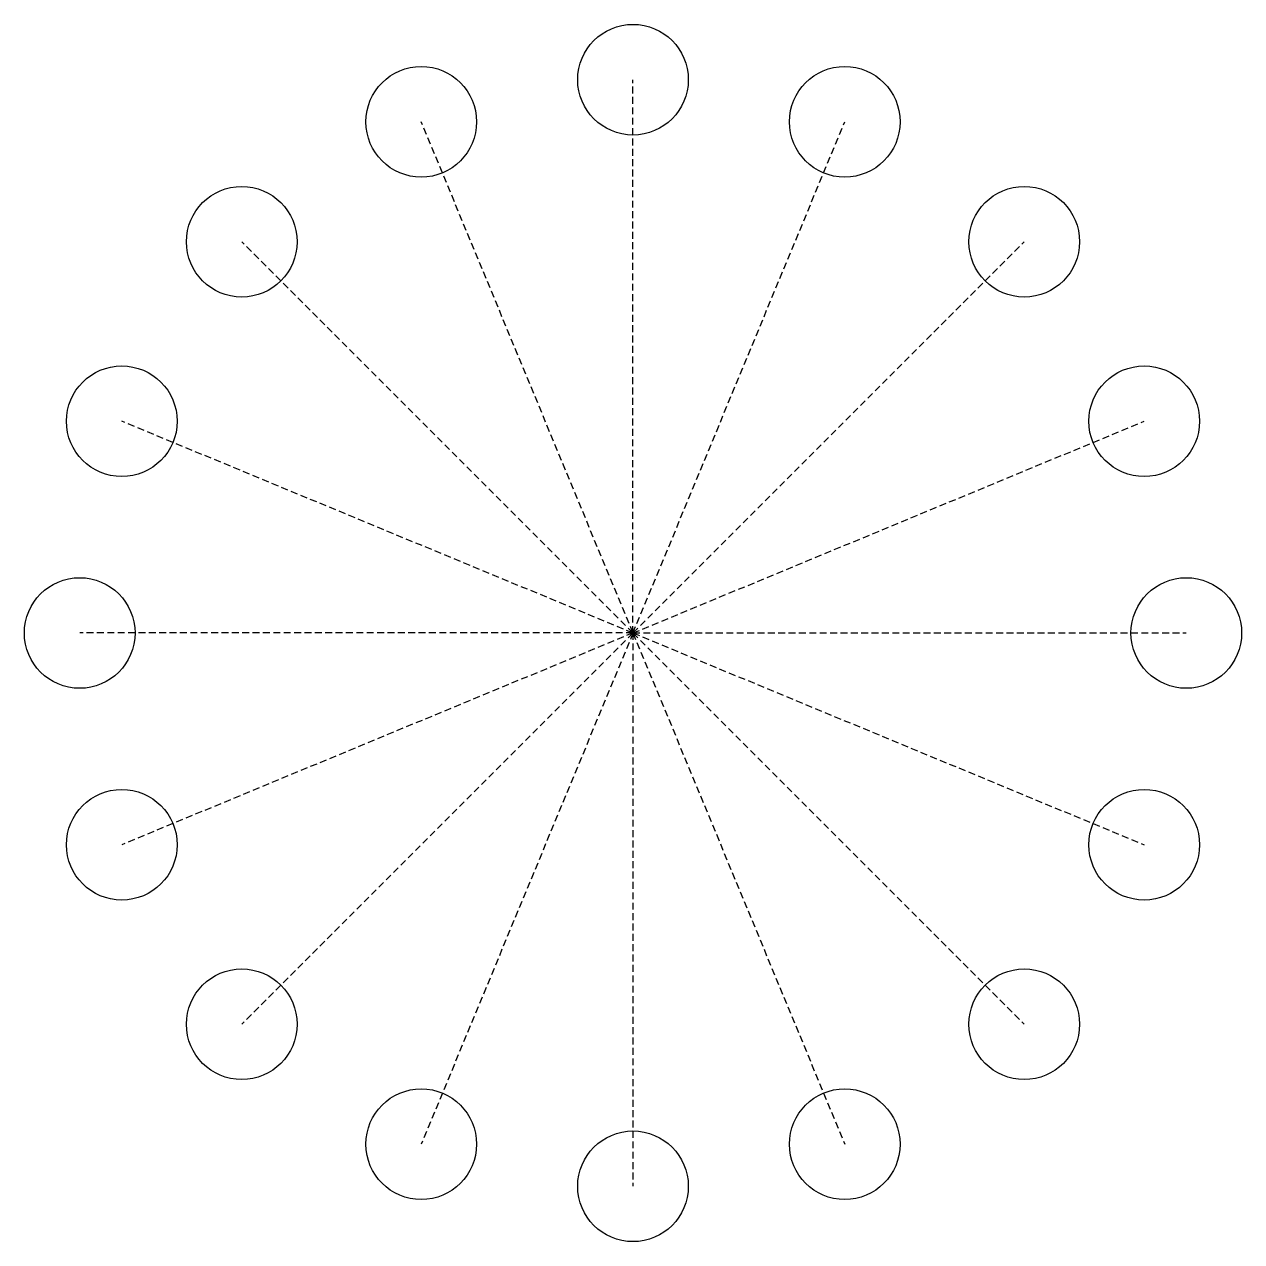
# Model space of a CAD drawing. Header units: millimetres. Extents: x -44 to 44, y -44 to 44.
import ezdxf

# ---------------------------------------------------------------- set-up
doc = ezdxf.new("R2010")
doc.units = ezdxf.units.MM
doc.linetypes.add('DASHED', pattern=[0.75, 0.5, -0.25])
doc.layers.get('0').update_dxf_attribs({"linetype": 'CONTINUOUS'})

msp = doc.modelspace()

# ---------------------------------------------------------------- linework, layer by layer
at = {"linetype": 'DASHED'}
for q in [(0, 40), (-15.307, 36.955), (15.307, 36.955), (-28.284, 28.284), (28.284, 28.284), (-36.955, 15.307), (36.955, 15.307), (-40, 0), (-36.955, -15.307), (-28.284, -28.284), (-15.307, -36.955), (40, 0), (0, -40), (15.307, -36.955), (28.284, -28.284), (36.955, -15.307)]:
    msp.add_line((0, 0), q, dxfattribs=at)
for centre in [(0, 40), (-15.307, 36.955), (15.307, 36.955), (-28.284, 28.284), (28.284, 28.284), (-36.955, 15.307), (36.955, 15.307), (-40, 0), (40, 0), (-36.955, -15.307), (36.955, -15.307), (-28.284, -28.284), (28.284, -28.284), (-15.307, -36.955), (15.307, -36.955), (0, -40)]:
    msp.add_circle(centre, 4)

doc.saveas('drawing.dxf')
